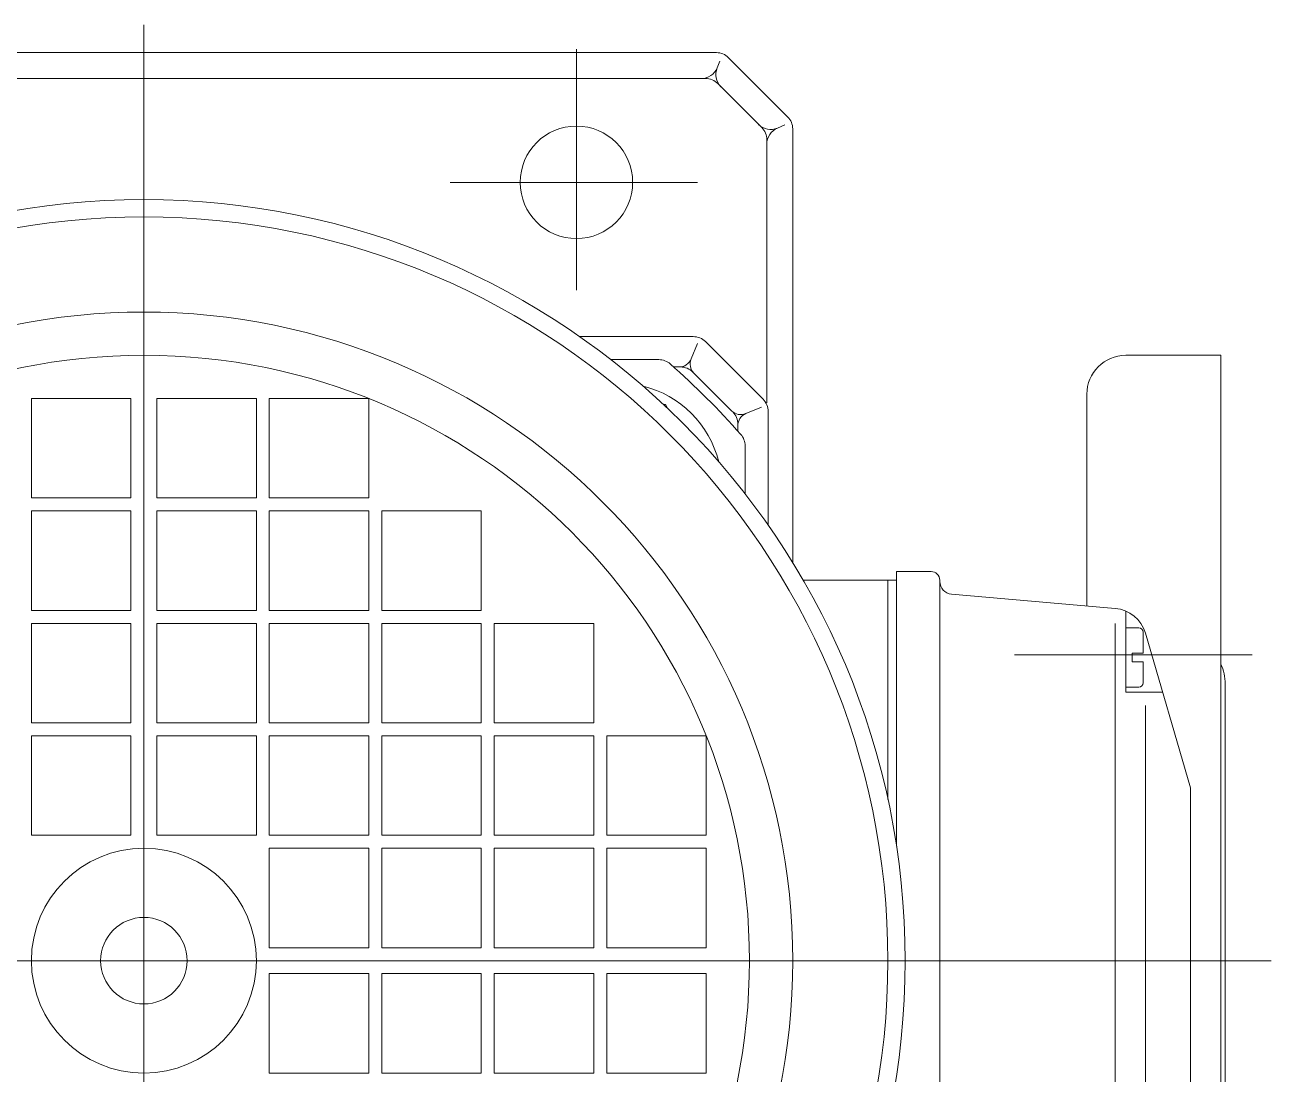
# Model space of a CAD drawing. Header units: millimetres. Extents: x 226317 to 226469, y 8188100 to 8188260.
# Drawn here: x 226391.6754 to 226391.8195, y 8188233.8488 to 8188233.9701 of the extents above; entities that cross this region are included whole.
import ezdxf

# ---------------------------------------------------------------- set-up
doc = ezdxf.new("R2010")
doc.units = ezdxf.units.MM
doc.layers.add('0-BLOCK-SANIT', color=8, linetype='Continuous', lineweight=25)

# ---------------------------------------------------------------- blocks, each defined once
blk = doc.blocks.new('manifold')
at = {"layer": '0-BLOCK-SANIT', "color": 8, "lineweight": 0}
for p, q in [((1.932647921144962, -1.693482048751321, -9.698933451613519e-07), (1.932647921144962, -1.954361688287463, -9.698933451613519e-07)), ((1.932647921144962, -1.693482048751321, -9.698933451613519e-07), (1.932647921144962, -1.954361688287463, -9.698933451613519e-07)), ((1.827647920697927, -1.757895378337707, -9.698933451613519e-07), (1.827647920697927, -1.890237174869981, -9.698933451613519e-07)), ((1.827647920697927, -1.757895378337707, -9.698933451613519e-07), (1.827647920697927, -1.890237174869981, -9.698933451613519e-07)), ((1.830647921189666, -1.759137565211859, -9.698933451613519e-07), (1.830647921189666, -1.888994011969771, -9.698933451613519e-07)), ((1.830647921189666, -1.759137565211859, -9.698933451613519e-07), (1.830647921189666, -1.888994011969771, -9.698933451613519e-07)), ((1.879147920757532, -1.811064813227858, -9.698933451613519e-07), (1.867647921666503, -1.811064813227858, -9.698933451613519e-07)), ((1.867647921666503, -1.811064813227858, -9.698933451613519e-07), (1.867647921666503, -1.822564812318888, -9.698933451613519e-07)), ((1.879147920757532, -1.811064813227858, -9.698933451613519e-07), (1.867647921666503, -1.811064813227858, -9.698933451613519e-07)), ((1.867647921666503, -1.811064813227858, -9.698933451613519e-07), (1.867647921666503, -1.822564812318888, -9.698933451613519e-07)), ((1.879147920757532, -1.811064813227858, -9.698933451613519e-07), (1.879147920757532, -1.822564812318888, -9.698933451613519e-07)), ((1.879147920757532, -1.811064813227858, -9.698933451613519e-07), (1.879147920757532, -1.822564812318888, -9.698933451613519e-07)), ((1.880647920072079, -1.811064813227858, -9.698933451613519e-07), (1.880647920072079, -1.822564812318888, -9.698933451613519e-07)), ((1.892147921025753, -1.811064813227858, -9.698933451613519e-07), (1.880647920072079, -1.811064813227858, -9.698933451613519e-07)), ((1.880647920072079, -1.811064813227858, -9.698933451613519e-07), (1.880647920072079, -1.822564812318888, -9.698933451613519e-07)), ((1.892147921025753, -1.811064813227858, -9.698933451613519e-07), (1.880647920072079, -1.811064813227858, -9.698933451613519e-07)), ((1.892147921025753, -1.811064813227858, -9.698933451613519e-07), (1.892147921025753, -1.822564812318888, -9.698933451613519e-07)), ((1.892147921025753, -1.811064813227858, -9.698933451613519e-07), (1.892147921025753, -1.822564812318888, -9.698933451613519e-07)), ((1.8936479203403, -1.811064813227858, -9.698933451613519e-07), (1.8936479203403, -1.822564812318888, -9.698933451613519e-07)), ((1.905147921293974, -1.811064813227858, -9.698933451613519e-07), (1.8936479203403, -1.811064813227858, -9.698933451613519e-07)), ((1.8936479203403, -1.811064813227858, -9.698933451613519e-07), (1.8936479203403, -1.822564812318888, -9.698933451613519e-07)), ((1.905147921293974, -1.811064813227858, -9.698933451613519e-07), (1.8936479203403, -1.811064813227858, -9.698933451613519e-07)), ((1.905147921293974, -1.811064813227858, -9.698933451613519e-07), (1.905147921293974, -1.822564812318888, -9.698933451613519e-07)), ((1.905147921293974, -1.811064813227858, -9.698933451613519e-07), (1.905147921293974, -1.822564812318888, -9.698933451613519e-07)), ((1.906647920608521, -1.811064813227858, -9.698933451613519e-07), (1.906647920608521, -1.822564812318888, -9.698933451613519e-07)), ((1.918147921562195, -1.811064813227858, -9.698933451613519e-07), (1.906647920608521, -1.811064813227858, -9.698933451613519e-07)), ((1.906647920608521, -1.811064813227858, -9.698933451613519e-07), (1.906647920608521, -1.822564812318888, -9.698933451613519e-07)), ((1.918147921562195, -1.811064813227858, -9.698933451613519e-07), (1.906647920608521, -1.811064813227858, -9.698933451613519e-07)), ((1.918147921562195, -1.811064813227858, -9.698933451613519e-07), (1.918147921562195, -1.822564812318888, -9.698933451613519e-07)), ((1.918147921562195, -1.811064813227858, -9.698933451613519e-07), (1.918147921562195, -1.822564812318888, -9.698933451613519e-07)), ((1.879147920757532, -1.822564812318888, -9.698933451613519e-07), (1.867647921666503, -1.822564812318888, -9.698933451613519e-07)), ((1.879147920757532, -1.822564812318888, -9.698933451613519e-07), (1.867647921666503, -1.822564812318888, -9.698933451613519e-07)), ((1.892147921025753, -1.822564812318888, -9.698933451613519e-07), (1.880647920072079, -1.822564812318888, -9.698933451613519e-07)), ((1.892147921025753, -1.822564812318888, -9.698933451613519e-07), (1.880647920072079, -1.822564812318888, -9.698933451613519e-07)), ((1.905147921293974, -1.822564812318888, -9.698933451613519e-07), (1.8936479203403, -1.822564812318888, -9.698933451613519e-07)), ((1.905147921293974, -1.822564812318888, -9.698933451613519e-07), (1.8936479203403, -1.822564812318888, -9.698933451613519e-07)), ((1.918147921562195, -1.822564812318888, -9.698933451613519e-07), (1.906647920608521, -1.822564812318888, -9.698933451613519e-07)), ((1.918147921562195, -1.822564812318888, -9.698933451613519e-07), (1.906647920608521, -1.822564812318888, -9.698933451613519e-07)), ((2.041748201474547, -1.824064813496079, -9.698933451613519e-07), (1.824444124475121, -1.824064813496079, -9.698933451613519e-07)), ((2.041748201474547, -1.824064813496079, -9.698933451613519e-07), (1.824444124475121, -1.824064813496079, -9.698933451613519e-07)), ((1.867647921666503, -1.825564812810626, -9.698933451613519e-07), (1.867647921666503, -1.8370648137643, -9.698933451613519e-07)), ((1.867647921666503, -1.825564812810626, -9.698933451613519e-07), (1.879147920757532, -1.825564812810626, -9.698933451613519e-07)), ((1.867647921666503, -1.825564812810626, -9.698933451613519e-07), (1.867647921666503, -1.8370648137643, -9.698933451613519e-07)), ((1.867647921666503, -1.825564812810626, -9.698933451613519e-07), (1.879147920757532, -1.825564812810626, -9.698933451613519e-07)), ((1.879147920757532, -1.825564812810626, -9.698933451613519e-07), (1.879147920757532, -1.8370648137643, -9.698933451613519e-07)), ((1.879147920757532, -1.825564812810626, -9.698933451613519e-07), (1.879147920757532, -1.8370648137643, -9.698933451613519e-07)), ((1.880647920072079, -1.825564812810626, -9.698933451613519e-07), (1.880647920072079, -1.8370648137643, -9.698933451613519e-07)), ((1.880647920072079, -1.825564812810626, -9.698933451613519e-07), (1.892147921025753, -1.825564812810626, -9.698933451613519e-07)), ((1.880647920072079, -1.825564812810626, -9.698933451613519e-07), (1.880647920072079, -1.8370648137643, -9.698933451613519e-07)), ((1.880647920072079, -1.825564812810626, -9.698933451613519e-07), (1.892147921025753, -1.825564812810626, -9.698933451613519e-07)), ((1.892147921025753, -1.825564812810626, -9.698933451613519e-07), (1.892147921025753, -1.8370648137643, -9.698933451613519e-07)), ((1.892147921025753, -1.825564812810626, -9.698933451613519e-07), (1.892147921025753, -1.8370648137643, -9.698933451613519e-07)), ((1.8936479203403, -1.825564812810626, -9.698933451613519e-07), (1.8936479203403, -1.8370648137643, -9.698933451613519e-07)), ((1.8936479203403, -1.825564812810626, -9.698933451613519e-07), (1.905147921293974, -1.825564812810626, -9.698933451613519e-07)), ((1.8936479203403, -1.825564812810626, -9.698933451613519e-07), (1.8936479203403, -1.8370648137643, -9.698933451613519e-07)), ((1.8936479203403, -1.825564812810626, -9.698933451613519e-07), (1.905147921293974, -1.825564812810626, -9.698933451613519e-07)), ((1.905147921293974, -1.825564812810626, -9.698933451613519e-07), (1.905147921293974, -1.8370648137643, -9.698933451613519e-07)), ((1.905147921293974, -1.825564812810626, -9.698933451613519e-07), (1.905147921293974, -1.8370648137643, -9.698933451613519e-07)), ((1.906647920608521, -1.825564812810626, -9.698933451613519e-07), (1.918147921562195, -1.825564812810626, -9.698933451613519e-07)), ((1.906647920608521, -1.825564812810626, -9.698933451613519e-07), (1.906647920608521, -1.8370648137643, -9.698933451613519e-07)), ((1.906647920608521, -1.825564812810626, -9.698933451613519e-07), (1.918147921562195, -1.825564812810626, -9.698933451613519e-07)), ((1.906647920608521, -1.825564812810626, -9.698933451613519e-07), (1.906647920608521, -1.8370648137643, -9.698933451613519e-07)), ((1.918147921562195, -1.825564812810626, -9.698933451613519e-07), (1.918147921562195, -1.8370648137643, -9.698933451613519e-07)), ((1.918147921562195, -1.825564812810626, -9.698933451613519e-07), (1.918147921562195, -1.8370648137643, -9.698933451613519e-07)), ((1.867647921666503, -1.8370648137643, -9.698933451613519e-07), (1.879147920757532, -1.8370648137643, -9.698933451613519e-07)), ((1.867647921666503, -1.8370648137643, -9.698933451613519e-07), (1.879147920757532, -1.8370648137643, -9.698933451613519e-07)), ((1.880647920072079, -1.8370648137643, -9.698933451613519e-07), (1.892147921025753, -1.8370648137643, -9.698933451613519e-07)), ((1.880647920072079, -1.8370648137643, -9.698933451613519e-07), (1.892147921025753, -1.8370648137643, -9.698933451613519e-07)), ((1.8936479203403, -1.8370648137643, -9.698933451613519e-07), (1.905147921293974, -1.8370648137643, -9.698933451613519e-07)), ((1.8936479203403, -1.8370648137643, -9.698933451613519e-07), (1.905147921293974, -1.8370648137643, -9.698933451613519e-07)), ((1.906647920608521, -1.8370648137643, -9.698933451613519e-07), (1.918147921562195, -1.8370648137643, -9.698933451613519e-07)), ((1.906647920608521, -1.8370648137643, -9.698933451613519e-07), (1.918147921562195, -1.8370648137643, -9.698933451613519e-07)), ((1.867647921666503, -1.838564813078847, -9.698933451613519e-07), (1.867647921666503, -1.850064814032521, -9.698933451613519e-07)), ((1.867647921666503, -1.838564813078847, -9.698933451613519e-07), (1.879147920757532, -1.838564813078847, -9.698933451613519e-07)), ((1.867647921666503, -1.838564813078847, -9.698933451613519e-07), (1.867647921666503, -1.850064814032521, -9.698933451613519e-07)), ((1.867647921666503, -1.838564813078847, -9.698933451613519e-07), (1.879147920757532, -1.838564813078847, -9.698933451613519e-07)), ((1.879147920757532, -1.838564813078847, -9.698933451613519e-07), (1.879147920757532, -1.850064814032521, -9.698933451613519e-07)), ((1.879147920757532, -1.838564813078847, -9.698933451613519e-07), (1.879147920757532, -1.850064814032521, -9.698933451613519e-07)), ((1.880647920072079, -1.838564813078847, -9.698933451613519e-07), (1.880647920072079, -1.850064814032521, -9.698933451613519e-07)), ((1.880647920072079, -1.838564813078847, -9.698933451613519e-07), (1.892147921025753, -1.838564813078847, -9.698933451613519e-07)), ((1.880647920072079, -1.838564813078847, -9.698933451613519e-07), (1.880647920072079, -1.850064814032521, -9.698933451613519e-07)), ((1.880647920072079, -1.838564813078847, -9.698933451613519e-07), (1.892147921025753, -1.838564813078847, -9.698933451613519e-07)), ((1.892147921025753, -1.838564813078847, -9.698933451613519e-07), (1.892147921025753, -1.850064814032521, -9.698933451613519e-07)), ((1.892147921025753, -1.838564813078847, -9.698933451613519e-07), (1.892147921025753, -1.850064814032521, -9.698933451613519e-07)), ((1.8936479203403, -1.838564813078847, -9.698933451613519e-07), (1.8936479203403, -1.850064814032521, -9.698933451613519e-07)), ((1.8936479203403, -1.838564813078847, -9.698933451613519e-07), (1.905147921293974, -1.838564813078847, -9.698933451613519e-07)), ((1.8936479203403, -1.838564813078847, -9.698933451613519e-07), (1.8936479203403, -1.850064814032521, -9.698933451613519e-07)), ((1.8936479203403, -1.838564813078847, -9.698933451613519e-07), (1.905147921293974, -1.838564813078847, -9.698933451613519e-07)), ((1.905147921293974, -1.838564813078847, -9.698933451613519e-07), (1.905147921293974, -1.850064814032521, -9.698933451613519e-07)), ((1.905147921293974, -1.838564813078847, -9.698933451613519e-07), (1.905147921293974, -1.850064814032521, -9.698933451613519e-07)), ((1.906647920608521, -1.838564813078847, -9.698933451613519e-07), (1.906647920608521, -1.850064814032521, -9.698933451613519e-07)), ((1.906647920608521, -1.838564813078847, -9.698933451613519e-07), (1.918147921562195, -1.838564813078847, -9.698933451613519e-07)), ((1.906647920608521, -1.838564813078847, -9.698933451613519e-07), (1.906647920608521, -1.850064814032521, -9.698933451613519e-07)), ((1.906647920608521, -1.838564813078847, -9.698933451613519e-07), (1.918147921562195, -1.838564813078847, -9.698933451613519e-07)), ((1.918147921562195, -1.838564813078847, -9.698933451613519e-07), (1.918147921562195, -1.850064814032521, -9.698933451613519e-07)), ((1.918147921562195, -1.838564813078847, -9.698933451613519e-07), (1.918147921562195, -1.850064814032521, -9.698933451613519e-07)), ((1.919647920876741, -1.838564813078847, -9.698933451613519e-07), (1.931147921830416, -1.838564813078847, -9.698933451613519e-07)), ((1.919647920876741, -1.838564813078847, -9.698933451613519e-07), (1.919647920876741, -1.850064814032521, -9.698933451613519e-07)), ((1.919647920876741, -1.838564813078847, -9.698933451613519e-07), (1.931147921830416, -1.838564813078847, -9.698933451613519e-07)), ((1.919647920876741, -1.838564813078847, -9.698933451613519e-07), (1.919647920876741, -1.850064814032521, -9.698933451613519e-07)), ((1.931147921830416, -1.838564813078847, -9.698933451613519e-07), (1.931147921830416, -1.850064814032521, -9.698933451613519e-07)), ((1.931147921830416, -1.838564813078847, -9.698933451613519e-07), (1.931147921830416, -1.850064814032521, -9.698933451613519e-07)), ((1.934147920459509, -1.850064814032521, -9.698933451613519e-07), (1.934147920459509, -1.838564813078847, -9.698933451613519e-07)), ((1.934147920459509, -1.838564813078847, -9.698933451613519e-07), (1.945647921413183, -1.838564813078847, -9.698933451613519e-07)), ((1.934147920459509, -1.850064814032521, -9.698933451613519e-07), (1.934147920459509, -1.838564813078847, -9.698933451613519e-07)), ((1.934147920459509, -1.838564813078847, -9.698933451613519e-07), (1.945647921413183, -1.838564813078847, -9.698933451613519e-07)), ((1.945647921413183, -1.850064814032521, -9.698933451613519e-07), (1.945647921413183, -1.838564813078847, -9.698933451613519e-07)), ((1.945647921413183, -1.850064814032521, -9.698933451613519e-07), (1.945647921413183, -1.838564813078847, -9.698933451613519e-07)), ((1.867647921666503, -1.850064814032521, -9.698933451613519e-07), (1.879147920757532, -1.850064814032521, -9.698933451613519e-07)), ((1.867647921666503, -1.850064814032521, -9.698933451613519e-07), (1.879147920757532, -1.850064814032521, -9.698933451613519e-07)), ((1.880647920072079, -1.850064814032521, -9.698933451613519e-07), (1.892147921025753, -1.850064814032521, -9.698933451613519e-07)), ((1.880647920072079, -1.850064814032521, -9.698933451613519e-07), (1.892147921025753, -1.850064814032521, -9.698933451613519e-07)), ((1.8936479203403, -1.850064814032521, -9.698933451613519e-07), (1.905147921293974, -1.850064814032521, -9.698933451613519e-07)), ((1.8936479203403, -1.850064814032521, -9.698933451613519e-07), (1.905147921293974, -1.850064814032521, -9.698933451613519e-07)), ((1.906647920608521, -1.850064814032521, -9.698933451613519e-07), (1.918147921562195, -1.850064814032521, -9.698933451613519e-07)), ((1.906647920608521, -1.850064814032521, -9.698933451613519e-07), (1.918147921562195, -1.850064814032521, -9.698933451613519e-07)), ((1.919647920876741, -1.850064814032521, -9.698933451613519e-07), (1.931147921830416, -1.850064814032521, -9.698933451613519e-07)), ((1.919647920876741, -1.850064814032521, -9.698933451613519e-07), (1.931147921830416, -1.850064814032521, -9.698933451613519e-07)), ((1.934147920459509, -1.850064814032521, -9.698933451613519e-07), (1.945647921413183, -1.850064814032521, -9.698933451613519e-07)), ((1.934147920459509, -1.850064814032521, -9.698933451613519e-07), (1.945647921413183, -1.850064814032521, -9.698933451613519e-07)), ((1.880647920072079, -1.851564813347068, -9.698933451613519e-07), (1.880647920072079, -1.863064812438097, -9.698933451613519e-07)), ((1.880647920072079, -1.851564813347068, -9.698933451613519e-07), (1.892147921025753, -1.851564813347068, -9.698933451613519e-07)), ((1.880647920072079, -1.851564813347068, -9.698933451613519e-07), (1.880647920072079, -1.863064812438097, -9.698933451613519e-07)), ((1.880647920072079, -1.851564813347068, -9.698933451613519e-07), (1.892147921025753, -1.851564813347068, -9.698933451613519e-07)), ((1.892147921025753, -1.851564813347068, -9.698933451613519e-07), (1.892147921025753, -1.863064812438097, -9.698933451613519e-07)), ((1.892147921025753, -1.851564813347068, -9.698933451613519e-07), (1.892147921025753, -1.863064812438097, -9.698933451613519e-07)), ((1.8936479203403, -1.851564813347068, -9.698933451613519e-07), (1.8936479203403, -1.863064812438097, -9.698933451613519e-07)), ((1.8936479203403, -1.851564813347068, -9.698933451613519e-07), (1.905147921293974, -1.851564813347068, -9.698933451613519e-07)), ((1.8936479203403, -1.851564813347068, -9.698933451613519e-07), (1.8936479203403, -1.863064812438097, -9.698933451613519e-07)), ((1.8936479203403, -1.851564813347068, -9.698933451613519e-07), (1.905147921293974, -1.851564813347068, -9.698933451613519e-07)), ((1.905147921293974, -1.851564813347068, -9.698933451613519e-07), (1.905147921293974, -1.863064812438097, -9.698933451613519e-07)), ((1.905147921293974, -1.851564813347068, -9.698933451613519e-07), (1.905147921293974, -1.863064812438097, -9.698933451613519e-07)), ((1.906647920608521, -1.851564813347068, -9.698933451613519e-07), (1.906647920608521, -1.863064812438097, -9.698933451613519e-07)), ((1.906647920608521, -1.851564813347068, -9.698933451613519e-07), (1.918147921562195, -1.851564813347068, -9.698933451613519e-07)), ((1.906647920608521, -1.851564813347068, -9.698933451613519e-07), (1.906647920608521, -1.863064812438097, -9.698933451613519e-07)), ((1.906647920608521, -1.851564813347068, -9.698933451613519e-07), (1.918147921562195, -1.851564813347068, -9.698933451613519e-07)), ((1.918147921562195, -1.851564813347068, -9.698933451613519e-07), (1.918147921562195, -1.863064812438097, -9.698933451613519e-07)), ((1.918147921562195, -1.851564813347068, -9.698933451613519e-07), (1.918147921562195, -1.863064812438097, -9.698933451613519e-07)), ((1.919647920876741, -1.851564813347068, -9.698933451613519e-07), (1.931147921830416, -1.851564813347068, -9.698933451613519e-07)), ((1.919647920876741, -1.851564813347068, -9.698933451613519e-07), (1.919647920876741, -1.863064812438097, -9.698933451613519e-07)), ((1.919647920876741, -1.851564813347068, -9.698933451613519e-07), (1.931147921830416, -1.851564813347068, -9.698933451613519e-07)), ((1.919647920876741, -1.851564813347068, -9.698933451613519e-07), (1.919647920876741, -1.863064812438097, -9.698933451613519e-07)), ((1.931147921830416, -1.851564813347068, -9.698933451613519e-07), (1.931147921830416, -1.863064812438097, -9.698933451613519e-07)), ((1.931147921830416, -1.851564813347068, -9.698933451613519e-07), (1.931147921830416, -1.863064812438097, -9.698933451613519e-07)), ((1.934147920459509, -1.851564813347068, -9.698933451613519e-07), (1.945647921413183, -1.851564813347068, -9.698933451613519e-07)), ((1.934147920459509, -1.863064812438097, -9.698933451613519e-07), (1.934147920459509, -1.851564813347068, -9.698933451613519e-07)), ((1.934147920459509, -1.851564813347068, -9.698933451613519e-07), (1.945647921413183, -1.851564813347068, -9.698933451613519e-07)), ((1.934147920459509, -1.863064812438097, -9.698933451613519e-07), (1.934147920459509, -1.851564813347068, -9.698933451613519e-07)), ((1.945647921413183, -1.863064812438097, -9.698933451613519e-07), (1.945647921413183, -1.851564813347068, -9.698933451613519e-07)), ((1.945647921413183, -1.863064812438097, -9.698933451613519e-07), (1.945647921413183, -1.851564813347068, -9.698933451613519e-07)), ((1.842647921293974, -1.888044061081018, -9.698933451613519e-07), (1.842647921293974, -1.859480341838207, -9.698933451613519e-07)), ((1.842647921293974, -1.888044061081018, -9.698933451613519e-07), (1.842647921293974, -1.859480341838207, -9.698933451613519e-07)), ((1.880647920072079, -1.863064812438097, -9.698933451613519e-07), (1.892147921025753, -1.863064812438097, -9.698933451613519e-07)), ((1.880647920072079, -1.863064812438097, -9.698933451613519e-07), (1.892147921025753, -1.863064812438097, -9.698933451613519e-07)), ((1.8936479203403, -1.863064812438097, -9.698933451613519e-07), (1.905147921293974, -1.863064812438097, -9.698933451613519e-07)), ((1.8936479203403, -1.863064812438097, -9.698933451613519e-07), (1.905147921293974, -1.863064812438097, -9.698933451613519e-07)), ((1.906647920608521, -1.863064812438097, -9.698933451613519e-07), (1.918147921562195, -1.863064812438097, -9.698933451613519e-07)), ((1.906647920608521, -1.863064812438097, -9.698933451613519e-07), (1.918147921562195, -1.863064812438097, -9.698933451613519e-07)), ((1.919647920876741, -1.863064812438097, -9.698933451613519e-07), (1.931147921830416, -1.863064812438097, -9.698933451613519e-07)), ((1.919647920876741, -1.863064812438097, -9.698933451613519e-07), (1.931147921830416, -1.863064812438097, -9.698933451613519e-07)), ((1.934147920459509, -1.863064812438097, -9.698933451613519e-07), (1.945647921413183, -1.863064812438097, -9.698933451613519e-07)), ((1.934147920459509, -1.863064812438097, -9.698933451613519e-07), (1.945647921413183, -1.863064812438097, -9.698933451613519e-07)), ((1.8936479203403, -1.864564813615289, -9.698933451613519e-07), (1.8936479203403, -1.876064812706318, -9.698933451613519e-07)), ((1.8936479203403, -1.864564813615289, -9.698933451613519e-07), (1.905147921293974, -1.864564813615289, -9.698933451613519e-07)), ((1.8936479203403, -1.864564813615289, -9.698933451613519e-07), (1.8936479203403, -1.876064812706318, -9.698933451613519e-07)), ((1.8936479203403, -1.864564813615289, -9.698933451613519e-07), (1.905147921293974, -1.864564813615289, -9.698933451613519e-07)), ((1.905147921293974, -1.864564813615289, -9.698933451613519e-07), (1.905147921293974, -1.876064812706318, -9.698933451613519e-07)), ((1.905147921293974, -1.864564813615289, -9.698933451613519e-07), (1.905147921293974, -1.876064812706318, -9.698933451613519e-07)), ((1.906647920608521, -1.864564813615289, -9.698933451613519e-07), (1.906647920608521, -1.876064812706318, -9.698933451613519e-07)), ((1.906647920608521, -1.864564813615289, -9.698933451613519e-07), (1.918147921562195, -1.864564813615289, -9.698933451613519e-07)), ((1.906647920608521, -1.864564813615289, -9.698933451613519e-07), (1.906647920608521, -1.876064812706318, -9.698933451613519e-07)), ((1.906647920608521, -1.864564813615289, -9.698933451613519e-07), (1.918147921562195, -1.864564813615289, -9.698933451613519e-07)), ((1.918147921562195, -1.864564813615289, -9.698933451613519e-07), (1.918147921562195, -1.876064812706318, -9.698933451613519e-07)), ((1.918147921562195, -1.864564813615289, -9.698933451613519e-07), (1.918147921562195, -1.876064812706318, -9.698933451613519e-07)), ((1.919647920876741, -1.864564813615289, -9.698933451613519e-07), (1.931147921830416, -1.864564813615289, -9.698933451613519e-07)), ((1.919647920876741, -1.864564813615289, -9.698933451613519e-07), (1.919647920876741, -1.876064812706318, -9.698933451613519e-07)), ((1.919647920876741, -1.864564813615289, -9.698933451613519e-07), (1.931147921830416, -1.864564813615289, -9.698933451613519e-07)), ((1.919647920876741, -1.864564813615289, -9.698933451613519e-07), (1.919647920876741, -1.876064812706318, -9.698933451613519e-07)), ((1.931147921830416, -1.864564813615289, -9.698933451613519e-07), (1.931147921830416, -1.876064812706318, -9.698933451613519e-07)), ((1.931147921830416, -1.864564813615289, -9.698933451613519e-07), (1.931147921830416, -1.876064812706318, -9.698933451613519e-07)), ((1.934147920459509, -1.864564813615289, -9.698933451613519e-07), (1.945647921413183, -1.864564813615289, -9.698933451613519e-07)), ((1.934147920459509, -1.876064812706318, -9.698933451613519e-07), (1.934147920459509, -1.864564813615289, -9.698933451613519e-07)), ((1.934147920459509, -1.864564813615289, -9.698933451613519e-07), (1.945647921413183, -1.864564813615289, -9.698933451613519e-07)), ((1.934147920459509, -1.876064812706318, -9.698933451613519e-07), (1.934147920459509, -1.864564813615289, -9.698933451613519e-07)), ((1.945647921413183, -1.876064812706318, -9.698933451613519e-07), (1.945647921413183, -1.864564813615289, -9.698933451613519e-07)), ((1.945647921413183, -1.876064812706318, -9.698933451613519e-07), (1.945647921413183, -1.864564813615289, -9.698933451613519e-07)), ((1.827250001952052, -1.874064812378492, -9.698933451613519e-07), (1.855121279135346, -1.874064812378492, -9.698933451613519e-07)), ((1.827250001952052, -1.874064812378492, -9.698933451613519e-07), (1.855121279135346, -1.874064812378492, -9.698933451613519e-07)), ((1.860484408214688, -1.887563589902129, -9.698933451613519e-07), (1.860484408214688, -1.874427849368658, -9.698933451613519e-07)), ((1.860484408214688, -1.887563589902129, -9.698933451613519e-07), (1.860484408214688, -1.874427849368658, -9.698933451613519e-07)), ((1.8936479203403, -1.876064812706318, -9.698933451613519e-07), (1.905147921293974, -1.876064812706318, -9.698933451613519e-07)), ((1.8936479203403, -1.876064812706318, -9.698933451613519e-07), (1.905147921293974, -1.876064812706318, -9.698933451613519e-07)), ((1.906647920608521, -1.876064812706318, -9.698933451613519e-07), (1.918147921562195, -1.876064812706318, -9.698933451613519e-07)), ((1.906647920608521, -1.876064812706318, -9.698933451613519e-07), (1.918147921562195, -1.876064812706318, -9.698933451613519e-07)), ((1.919647920876741, -1.876064812706318, -9.698933451613519e-07), (1.931147921830416, -1.876064812706318, -9.698933451613519e-07)), ((1.919647920876741, -1.876064812706318, -9.698933451613519e-07), (1.931147921830416, -1.876064812706318, -9.698933451613519e-07)), ((1.934147920459509, -1.876064812706318, -9.698933451613519e-07), (1.945647921413183, -1.876064812706318, -9.698933451613519e-07)), ((1.934147920459509, -1.876064812706318, -9.698933451613519e-07), (1.945647921413183, -1.876064812706318, -9.698933451613519e-07)), ((1.863147921860218, -1.878044059441891, -9.698933451613519e-07), (1.863147921860218, -1.883592642785516, -9.698933451613519e-07)), ((1.863147921860218, -1.878044059441891, -9.698933451613519e-07), (1.863147921860218, -1.883592642785516, -9.698933451613519e-07)), ((1.906647920608521, -1.877564813883509, -9.698933451613519e-07), (1.906647920608521, -1.889064811111894, -9.698933451613519e-07)), ((1.906647920608521, -1.877564813883509, -9.698933451613519e-07), (1.918147921562195, -1.877564813883509, -9.698933451613519e-07)), ((1.906647920608521, -1.877564813883509, -9.698933451613519e-07), (1.906647920608521, -1.889064811111894, -9.698933451613519e-07)), ((1.906647920608521, -1.877564813883509, -9.698933451613519e-07), (1.918147921562195, -1.877564813883509, -9.698933451613519e-07)), ((1.918147921562195, -1.877564813883509, -9.698933451613519e-07), (1.918147921562195, -1.889064811111894, -9.698933451613519e-07)), ((1.918147921562195, -1.877564813883509, -9.698933451613519e-07), (1.918147921562195, -1.889064811111894, -9.698933451613519e-07)), ((1.919647920876741, -1.877564813883509, -9.698933451613519e-07), (1.919647920876741, -1.889064811111894, -9.698933451613519e-07)), ((1.919647920876741, -1.877564813883509, -9.698933451613519e-07), (1.931147921830416, -1.877564813883509, -9.698933451613519e-07)), ((1.919647920876741, -1.877564813883509, -9.698933451613519e-07), (1.919647920876741, -1.889064811111894, -9.698933451613519e-07)), ((1.919647920876741, -1.877564813883509, -9.698933451613519e-07), (1.931147921830416, -1.877564813883509, -9.698933451613519e-07)), ((1.931147921830416, -1.877564813883509, -9.698933451613519e-07), (1.931147921830416, -1.889064811111894, -9.698933451613519e-07)), ((1.931147921830416, -1.877564813883509, -9.698933451613519e-07), (1.931147921830416, -1.889064811111894, -9.698933451613519e-07)), ((1.934147920459509, -1.877564813883509, -9.698933451613519e-07), (1.945647921413183, -1.877564813883509, -9.698933451613519e-07)), ((1.934147920459509, -1.889064811111894, -9.698933451613519e-07), (1.934147920459509, -1.877564813883509, -9.698933451613519e-07)), ((1.934147920459509, -1.877564813883509, -9.698933451613519e-07), (1.945647921413183, -1.877564813883509, -9.698933451613519e-07)), ((1.934147920459509, -1.889064811111894, -9.698933451613519e-07), (1.934147920459509, -1.877564813883509, -9.698933451613519e-07)), ((1.945647921413183, -1.889064811111894, -9.698933451613519e-07), (1.945647921413183, -1.877564813883509, -9.698933451613519e-07)), ((1.945647921413183, -1.889064811111894, -9.698933451613519e-07), (1.945647921413183, -1.877564813883509, -9.698933451613519e-07)), ((1.863997926935554, -1.885309932695236, -9.698933451613519e-07), (1.863997926935554, -1.886109001876321, -9.698933451613519e-07)), ((1.863997926935554, -1.885309932695236, -9.698933451613519e-07), (1.863997926935554, -1.886109001876321, -9.698933451613519e-07)), ((1.868347689509392, -1.884349238069262, -9.698933451613519e-07), (1.868347689509392, -1.884143672825303, -9.698933451613519e-07)), ((1.868347689509392, -1.884349238069262, -9.698933451613519e-07), (1.868347689509392, -1.884143672825303, -9.698933451613519e-07)), ((1.868347713723779, -1.884349133761134, -9.698933451613519e-07), (1.868770895525813, -1.884593462513294, -9.698933451613519e-07)), ((1.868347713723779, -1.884349133761134, -9.698933451613519e-07), (1.868770895525813, -1.884593462513294, -9.698933451613519e-07)), ((1.86307174526155, -1.887319913075771, -9.698933451613519e-07), (1.861273724585772, -1.888064689876046, -9.698933451613519e-07)), ((1.86307174526155, -1.887319913075771, -9.698933451613519e-07), (1.861273724585772, -1.888064689876046, -9.698933451613519e-07)), ((1.864584490656853, -1.88752222986659, -9.698933451613519e-07), (1.869068214669824, -1.892005950154271, -9.698933451613519e-07)), ((1.864584490656853, -1.88752222986659, -9.698933451613519e-07), (1.869068214669824, -1.892005950154271, -9.698933451613519e-07)), ((1.867735570296645, -1.895642045827117, -9.698933451613519e-07), (1.861070709303021, -1.888977184833493, -9.698933451613519e-07)), ((1.867735570296645, -1.895642045827117, -9.698933451613519e-07), (1.861070709303021, -1.888977184833493, -9.698933451613519e-07)), ((1.906647920608521, -1.889064811111894, -9.698933451613519e-07), (1.918147921562195, -1.889064811111894, -9.698933451613519e-07)), ((1.906647920608521, -1.889064811111894, -9.698933451613519e-07), (1.918147921562195, -1.889064811111894, -9.698933451613519e-07)), ((1.919647920876741, -1.889064811111894, -9.698933451613519e-07), (1.931147921830416, -1.889064811111894, -9.698933451613519e-07)), ((1.919647920876741, -1.889064811111894, -9.698933451613519e-07), (1.931147921830416, -1.889064811111894, -9.698933451613519e-07)), ((1.934147920459509, -1.889064811111894, -9.698933451613519e-07), (1.945647921413183, -1.889064811111894, -9.698933451613519e-07)), ((1.934147920459509, -1.889064811111894, -9.698933451613519e-07), (1.945647921413183, -1.889064811111894, -9.698933451613519e-07)), ((1.829413009807467, -1.890331868024077, -9.698933451613519e-07), (1.82864454202354, -1.890650188492145, -9.698933451613519e-07)), ((1.829413009807467, -1.890331868024077, -9.698933451613519e-07), (1.82864454202354, -1.890650188492145, -9.698933451613519e-07)), ((1.831235222518444, -1.890406439022627, -9.698933451613519e-07), (1.836306696757674, -1.895478045509662, -9.698933451613519e-07)), ((1.831235222518444, -1.890406439022627, -9.698933451613519e-07), (1.836306696757674, -1.895478045509662, -9.698933451613519e-07)), ((1.828235181048512, -1.891649013326969, -9.698933451613519e-07), (1.835063783451915, -1.89847778895637, -9.698933451613519e-07)), ((1.828235181048512, -1.891649013326969, -9.698933451613519e-07), (1.835063783451915, -1.89847778895637, -9.698933451613519e-07)), ((1.871402865275741, -1.892714716435876, -9.698933451613519e-07), (1.870604585856199, -1.892714716435876, -9.698933451613519e-07)), ((1.871402865275741, -1.892714716435876, -9.698933451613519e-07), (1.870604585856199, -1.892714716435876, -9.698933451613519e-07)), ((1.868645587936044, -1.895444825233426, -9.698933451613519e-07), (1.869392739608884, -1.893641052709427, -9.698933451613519e-07)), ((1.868645587936044, -1.895444825233426, -9.698933451613519e-07), (1.869392739608884, -1.893641052709427, -9.698933451613519e-07)), ((1.878666231408715, -1.893562862591352, -9.698933451613519e-07), (1.873118959367275, -1.893562862591352, -9.698933451613519e-07)), ((1.878666231408715, -1.893562862591352, -9.698933451613519e-07), (1.873118959367275, -1.893562862591352, -9.698933451613519e-07)), ((1.837719362229109, -1.896064812259283, -9.698933451613519e-07), (1.868158236145973, -1.896064812259283, -9.698933451613519e-07)), ((1.837719362229109, -1.896064812259283, -9.698933451613519e-07), (1.868158236145973, -1.896064812259283, -9.698933451613519e-07)), ((1.86914917267859, -1.896228142024484, -9.698933451613519e-07), (1.882284700870514, -1.896228142024484, -9.698933451613519e-07)), ((1.86914917267859, -1.896228142024484, -9.698933451613519e-07), (1.882284700870514, -1.896228142024484, -9.698933451613519e-07)), ((1.836379829794168, -1.897298045398202, -9.698933451613519e-07), (1.836017042398453, -1.898173876048531, -9.698933451613519e-07)), ((1.836379829794168, -1.897298045398202, -9.698933451613519e-07), (1.836017042398453, -1.898173876048531, -9.698933451613519e-07)), ((1.836476504802704, -1.899064812751021, -9.698933451613519e-07), (1.886615328490734, -1.899064812751021, -9.698933451613519e-07)), ((1.836476504802704, -1.899064812751021, -9.698933451613519e-07), (1.886615328490734, -1.899064812751021, -9.698933451613519e-07)), ((1.888647951185703, -1.90027501800796, -9.698933451613519e-07), (1.888647951185703, -1.911064812855329, -9.698933451613519e-07)), ((1.888647951185703, -1.90027501800796, -9.698933451613519e-07), (1.888647951185703, -1.911064812855329, -9.698933451613519e-07)), ((1.887647952884436, -1.911064812855329, -9.698933451613519e-07), (1.887647952884436, -1.91506481351098, -9.698933451613519e-07)), ((1.887647952884436, -1.911064812855329, -9.698933451613519e-07), (1.919419160112739, -1.911064812855329, -9.698933451613519e-07)), ((1.887647952884436, -1.911064812855329, -9.698933451613519e-07), (1.887647952884436, -1.91506481351098, -9.698933451613519e-07)), ((1.887647952884436, -1.911064812855329, -9.698933451613519e-07), (1.919419160112739, -1.911064812855329, -9.698933451613519e-07)), ((1.888647951185703, -1.910064812691417, -9.698933451613519e-07), (1.913993440568447, -1.910064812691417, -9.698933451613519e-07)), ((1.888647951185703, -1.910064812691417, -9.698933451613519e-07), (1.913993440568447, -1.910064812691417, -9.698933451613519e-07)), ((1.888647921383381, -1.916064813674893, -9.698933451613519e-07), (1.888772921636701, -1.916064813674893, -9.698933451613519e-07)), ((1.888647921383381, -1.916064813674893, -9.698933451613519e-07), (1.888772921636701, -1.916064813674893, -9.698933451613519e-07)), ((1.888772921636701, -1.916064813674893, -9.698933451613519e-07), (1.976523164659739, -1.916064813674893, -9.698933451613519e-07)), ((1.888772921636701, -1.916064813674893, -9.698933451613519e-07), (1.976523164659739, -1.916064813674893, -9.698933451613519e-07)), ((1.891911188140512, -1.936340693326201, -9.698933451613519e-07), (1.890267215669155, -1.917434990347829, -9.698933451613519e-07)), ((1.891911188140512, -1.936340693326201, -9.698933451613519e-07), (1.890267215669155, -1.917434990347829, -9.698933451613519e-07)), ((1.897292543202639, -1.952157588617411, -9.698933451613519e-07), (1.897292543202639, -1.924698602349963, -9.698933451613519e-07)), ((1.897292543202639, -1.952157588617411, -9.698933451613519e-07), (1.897292543202639, -1.924698602349963, -9.698933451613519e-07)), ((1.867147799581289, -1.933066278637853, -9.698933451613519e-07), (1.891626497730613, -1.933066278637853, -9.698933451613519e-07)), ((1.867147799581289, -1.933066278637853, -9.698933451613519e-07), (1.891626497730613, -1.933066278637853, -9.698933451613519e-07)), ((1.893663331866264, -1.936340447457042, -9.698933451613519e-07), (1.971942873671651, -1.936340447457042, -9.698933451613519e-07)), ((1.893663331866264, -1.936340447457042, -9.698933451613519e-07), (1.971942873671651, -1.936340447457042, -9.698933451613519e-07)), ((1.862648012116551, -1.948566278384533, -9.698933451613519e-07), (1.862648012116551, -1.937566280306783, -9.698933451613519e-07)), ((1.862648012116551, -1.948566278384533, -9.698933451613519e-07), (1.862648012116551, -1.937566280306783, -9.698933451613519e-07)), ((1.892217501997948, -1.937564812542405, -9.698933451613519e-07), (1.901584688574076, -1.937564812542405, -9.698933451613519e-07)), ((1.892217501997948, -1.937564812542405, -9.698933451613519e-07), (1.901584688574076, -1.937564812542405, -9.698933451613519e-07)), ((1.894154695793986, -1.937564812542405, -9.698933451613519e-07), (1.894154695793986, -1.939073113666382, -9.698933451613519e-07)), ((1.894154695793986, -1.937564812542405, -9.698933451613519e-07), (1.894154695793986, -1.939073113666382, -9.698933451613519e-07)), ((1.897084688767791, -1.939573112817015, -9.698933451613519e-07), (1.897084688767791, -1.938303092436399, -9.698933451613519e-07)), ((1.897084688767791, -1.938303092436399, -9.698933451613519e-07), (1.898084688931704, -1.938303092436399, -9.698933451613519e-07)), ((1.897084688767791, -1.939573112817015, -9.698933451613519e-07), (1.897084688767791, -1.938303092436399, -9.698933451613519e-07)), ((1.897084688767791, -1.938303092436399, -9.698933451613519e-07), (1.898084688931704, -1.938303092436399, -9.698933451613519e-07)), ((1.898084688931704, -1.938303092436399, -9.698933451613519e-07), (1.898084688931704, -1.939573112817015, -9.698933451613519e-07)), ((1.898084688931704, -1.938303092436399, -9.698933451613519e-07), (1.898084688931704, -1.939573112817015, -9.698933451613519e-07)), ((1.901014681905508, -1.939073113666382, -9.698933451613519e-07), (1.901014681905508, -1.937564812542405, -9.698933451613519e-07)), ((1.901014681905508, -1.939073113666382, -9.698933451613519e-07), (1.901014681905508, -1.937564812542405, -9.698933451613519e-07)), ((1.901584688574076, -1.941826775611844, -9.698933451613519e-07), (1.901584688574076, -1.937564812542405, -9.698933451613519e-07)), ((1.901584688574076, -1.941826775611844, -9.698933451613519e-07), (1.901584688574076, -1.937564812542405, -9.698933451613519e-07)), ((1.894654696807265, -1.939573112817015, -9.698933451613519e-07), (1.897084688767791, -1.939573112817015, -9.698933451613519e-07)), ((1.894654696807265, -1.939573112817015, -9.698933451613519e-07), (1.897084688767791, -1.939573112817015, -9.698933451613519e-07)), ((1.912648066878319, -1.945064812840428, -9.698933451613519e-07), (1.89477289840579, -1.939833057986107, -9.698933451613519e-07)), ((1.912648066878319, -1.945064812840428, -9.698933451613519e-07), (1.89477289840579, -1.939833057986107, -9.698933451613519e-07)), ((1.898084688931704, -1.939573112817015, -9.698933451613519e-07), (1.900514680892229, -1.939573112817015, -9.698933451613519e-07)), ((1.898084688931704, -1.939573112817015, -9.698933451613519e-07), (1.900514680892229, -1.939573112817015, -9.698933451613519e-07)), ((1.903151582926512, -1.939832877309527, -9.698933451613519e-07), (1.961636446416378, -1.939832877309527, -9.698933451613519e-07)), ((1.903151582926512, -1.939832877309527, -9.698933451613519e-07), (1.961636446416378, -1.939832877309527, -9.698933451613519e-07)), ((1.91264795139432, -1.945064812840428, -9.698933451613519e-07), (1.952647890895605, -1.945064812840428, -9.698933451613519e-07)), ((1.91264795139432, -1.945064812840428, -9.698933451613519e-07), (1.952647890895605, -1.945064812840428, -9.698933451613519e-07)), ((1.862648012116551, -1.948566278384533, -9.698933451613519e-07), (2.002647828310728, -1.948566278384533, -9.698933451613519e-07)), ((1.862648012116551, -1.948566278384533, -9.698933451613519e-07), (2.002647828310728, -1.948566278384533, -9.698933451613519e-07)), ((1.900647645816207, -1.949066277535167, -9.698933451613519e-07), (1.964648196473718, -1.949066277535167, -9.698933451613519e-07)), ((1.900647645816207, -1.949066277535167, -9.698933451613519e-07), (1.964648196473718, -1.949066277535167, -9.698933451613519e-07))]:
    blk.add_line(p, q, dxfattribs=at)
for centre, radius in [((1.932647921144962, -1.824064813496079, -9.698933451613519e-07), 0.08800000000000001), ((1.932647921144962, -1.824064813496079, -9.698933451613519e-07), 0.08800000000000001), ((1.932647921144962, -1.824064813496079, -9.698933451613519e-07), 0.086), ((1.932647921144962, -1.824064813496079, -9.698933451613519e-07), 0.086), ((1.932647921144962, -1.824064813496079, -9.698933451613519e-07), 0.075), ((1.932647921144962, -1.824064813496079, -9.698933451613519e-07), 0.075), ((1.932647921144962, -1.824064813496079, -9.698933451613519e-07), 0.07), ((1.932647921144962, -1.824064813496079, -9.698933451613519e-07), 0.07), ((1.932647921144962, -1.824064813496079, -9.698933451613519e-07), 0.013), ((1.932647921144962, -1.824064813496079, -9.698933451613519e-07), 0.013), ((1.932647921144962, -1.824064813496079, -9.698933451613519e-07), 0.005), ((1.932647921144962, -1.824064813496079, -9.698933451613519e-07), 0.005), ((1.842647921293974, -1.874065298528876, -9.698933451613519e-07), 0.0065), ((1.842647921293974, -1.874065298528876, -9.698933451613519e-07), 0.0065)]:
    blk.add_circle(centre, radius, dxfattribs=at)
for centre, radius, start, end in [((1.877847749739885, -1.878864617960062, -9.698933451613519e-07), 0.012, 193.976754960431, 256.0228559453421), ((1.877847749739885, -1.878864617960062, -9.698933451613519e-07), 0.012, 193.976754960431, 256.0228559453421), ((1.865147920325398, -1.883592642785516, -9.698933451613519e-07), 0.002, 179.9999750271209, 221.4096158950825), ((1.865147920325398, -1.883592642785516, -9.698933451613519e-07), 0.002, 179.9999750271209, 221.4096158950825), ((1.932647921144962, -1.824063103587832, -9.698933451613519e-07), 0.092, 221.409669788952, 228.5904808172768), ((1.932647921144962, -1.824063103587832, -9.698933451613519e-07), 0.092, 221.409669788952, 228.5904808172768), ((1.862497927621007, -1.885934930236544, -9.698933451613519e-07), 0.0015, 292.5002639118365, 359.9998540047065), ((1.862497927621007, -1.885934930236544, -9.698933451613519e-07), 0.0015, 292.5002639118365, 359.9998540047065), ((1.865997927263379, -1.886109001876321, -9.698933451613519e-07), 0.002, 180.0003639210167, 225.0002740084836), ((1.865997927263379, -1.886109001876321, -9.698933451613519e-07), 0.002, 180.0003639210167, 225.0002740084836), ((1.862484408542514, -1.887563589902129, -9.698933451613519e-07), 0.002, 179.9935339452754, 224.9999999245364), ((1.862484408542514, -1.887563589902129, -9.698933451613519e-07), 0.002, 179.9935339452754, 224.9999999245364), ((1.863645998761058, -1.888706657977309, -9.698933451613519e-07), 0.0015, 44.99983782863365, 112.5003539560334), ((1.863645998761058, -1.888706657977309, -9.698933451613519e-07), 0.0015, 44.99983782863365, 112.5003539560334), ((1.828647952526808, -1.888486202748027, -9.698933451613519e-07), 0.002, 292.5008651111398, 0.0006740542936845364), ((1.828647952526808, -1.888486202748027, -9.698933451613519e-07), 0.002, 292.5008651111398, 0.0006740542936845364), ((1.832647921517491, -1.888994011969771, -9.698933451613519e-07), 0.002, 179.9998179327699, 224.9991260484889), ((1.832647921517491, -1.888994011969771, -9.698933451613519e-07), 0.002, 179.9998179327699, 224.9991260484889), ((1.829647921025753, -1.890237174869981, -9.698933451613519e-07), 0.002, 179.99998185731, 224.9951918599941), ((1.829647921025753, -1.890237174869981, -9.698933451613519e-07), 0.002, 179.99998185731, 224.9951918599941), ((1.830178529024124, -1.892181755916681, -9.698933451613519e-07), 0.002, 45.00023778593549, 112.5000159594444), ((1.830178529024124, -1.892181755916681, -9.698933451613519e-07), 0.002, 45.00023778593549, 112.5000159594444), ((1.868006715551019, -1.893067499564495, -9.698933451613519e-07), 0.0015, 337.4995721628931, 44.99934580215137), ((1.868006715551019, -1.893067499564495, -9.698933451613519e-07), 0.0015, 337.4995721628931, 44.99934580215137), ((1.870604494586587, -1.890715448127594, -9.698933451613519e-07), 0.002, 225.0003319633814, 270.0000219846714), ((1.870604494586587, -1.890715448127594, -9.698933451613519e-07), 0.002, 225.0003319633814, 270.0000219846714), ((1.870778352022171, -1.894215445907321, -9.698933451613519e-07), 0.0015, 89.99987214739647, 157.5004100183405), ((1.870778352022171, -1.894215445907321, -9.698933451613519e-07), 0.0015, 89.99987214739647, 157.5004100183405), ((1.873118959367275, -1.891562858538236, -9.698933451613519e-07), 0.002, 228.5903989979084, 269.9999780153286), ((1.873118959367275, -1.891562858538236, -9.698933451613519e-07), 0.002, 228.5903989979084, 269.9999780153286), ((1.834531344473362, -1.896534539700951, -9.698933451613519e-07), 0.002, 337.504653028552, 45.00274386627289), ((1.834531344473362, -1.896534539700951, -9.698933451613519e-07), 0.002, 337.504653028552, 45.00274386627289), ((1.837719332426786, -1.894065545813646, -9.698933451613519e-07), 0.002, 224.9995260105073, 270.0004181356433), ((1.837719332426786, -1.894065545813646, -9.698933451613519e-07), 0.002, 224.9995260105073, 270.0004181356433), ((1.86914917267859, -1.894228873716202, -9.698933451613519e-07), 0.002, 225.000058786177, 270.0001861226549), ((1.86914917267859, -1.894228873716202, -9.698933451613519e-07), 0.002, 225.000058786177, 270.0001861226549), ((1.838226808235049, -1.898065302462783, -9.698933451613519e-07), 0.002, 89.9997229504518, 157.4930880239953), ((1.838226808235049, -1.898065302462783, -9.698933451613519e-07), 0.002, 89.9997229504518, 157.4930880239953), ((1.836476411670446, -1.897065790311899, -9.698933451613519e-07), 0.002, 224.9992528297655, 270.0003090660599), ((1.836476411670446, -1.897065790311899, -9.698933451613519e-07), 0.002, 224.9992528297655, 270.0003090660599), ((1.888647921383381, -1.91506481351098, -9.698933451613519e-07), 0.001, 180.0000268938699, 270.0000219846714), ((1.888647921383381, -1.91506481351098, -9.698933451613519e-07), 0.001, 180.0000268938699, 270.0000219846714), ((1.888772921636701, -1.91756481298944, -9.698933451613519e-07), 0.0015, 4.96955400194647, 90), ((1.888772921636701, -1.91756481298944, -9.698933451613519e-07), 0.0015, 4.96955400194647, 90), ((1.867147799581289, -1.937564812542405, -9.698933451613519e-07), 0.004499994, 89.99996414150687, 179.9999479198076), ((1.867147799581289, -1.937564812542405, -9.698933451613519e-07), 0.004499994, 89.99996414150687, 179.9999479198076), ((1.895896242931485, -1.935994014085736, -9.698933451613519e-07), 0.003999999000000001, 184.9697849478298, 253.6868489980648), ((1.895896242931485, -1.935994014085736, -9.698933451613519e-07), 0.003999999000000001, 184.9697849478298, 253.6868489980648), ((1.894654696807265, -1.939073113666382, -9.698933451613519e-07), 0.0005, 180.0000298820776, 269.9999641415068), ((1.894654696807265, -1.939073113666382, -9.698933451613519e-07), 0.0005, 180.0000298820776, 269.9999641415068), ((1.900514712557197, -1.939073113666382, -9.698933451613519e-07), 0.0005, 270.0000219846714, 359.9999839917442), ((1.900514712557197, -1.939073113666382, -9.698933451613519e-07), 0.0005, 270.0000219846714, 359.9999839917442), ((1.900647645816207, -1.943564813525882, -9.698933451613519e-07), 0.005499992, 245.4168561150871, 269.9999641415068), ((1.900647645816207, -1.943564813525882, -9.698933451613519e-07), 0.005499992, 245.4168561150871, 269.9999641415068)]:
    blk.add_arc(centre, radius, start, end, dxfattribs=at)
blk = doc.blocks.new('arq. estac.')
at = {"color": 1, "xscale": -1, "rotation": 90}
blk.add_blockref('manifold', (226685.2871638539, 8188240.440055843, 8.1408180339851e-09), dxfattribs=at)

msp = doc.modelspace()

# ---------------------------------------------------------------- block references
msp.add_blockref('arq. estac.', (-295.4220376470475, -4.645514124073088))

doc.saveas('drawing.dxf')
